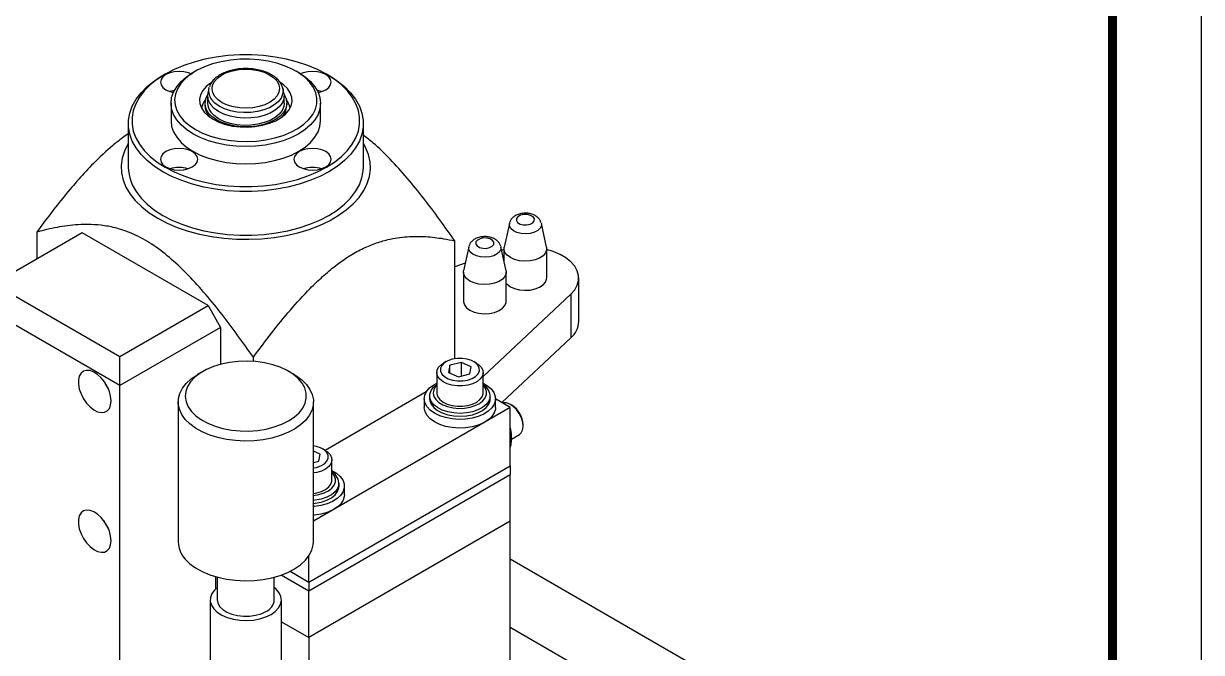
# Model space of a CAD drawing. Extents: x 0 to 2102, y 0 to 1485.
# Drawn here: x 1771.8 to 2102.5, y 384.1 to 560.5 of the extents above; entities that cross this region are included whole.
import ezdxf

# ---------------------------------------------------------------- set-up
doc = ezdxf.new("R2010")
doc.units = 0
doc.header["$LTSCALE"] = 10
doc.header["$MEASUREMENT"] = 0
doc.layers.get('0').update_dxf_attribs({"linetype": 'CONTINUOUS'})
doc.layers.add('FI', color=1, linetype='CONTINUOUS')

# ---------------------------------------------------------------- blocks, each defined once
blk = doc.blocks.new('A1G')
blk.add_lwpolyline([(0, 0), (841, 0), (841, 594), (0, 594)], close=True)
at = {"const_width": 1}
blk.add_lwpolyline([(25, 10), (831, 10), (831, 584), (25, 584)], close=True, dxfattribs=at)

msp = doc.modelspace()

# ---------------------------------------------------------------- linework, layer by layer
at = {"layer": 'FI'}
for p, q in [((1811.56, 546.32), (1810.86, 545.91)), ((1820.05, 547.14), (1819.34, 546.73)), ((1849.05, 546.73), (1848.34, 547.14)), ((1857.53, 545.91), (1856.83, 546.32)), ((1844.51, 542.55), (1844.57, 542.32)), ((1822.81, 539.1), (1822.78, 539.06)), ((1823.44, 540.2), (1823.44, 538.16)), ((1823.82, 542.32), (1823.53, 540.97)), ((1844.86, 540.97), (1844.57, 542.32)), ((1844.94, 538.16), (1844.94, 540.2)), ((1845.61, 539.06), (1845.58, 539.1)), ((1813.19, 538.16), (1813.19, 533.26)), ((1822.69, 538.16), (1822.69, 537.53)), ((1845.69, 537.53), (1845.69, 538.16)), ((1855.19, 533.26), (1855.19, 538.16)), ((1801.19, 532.44), (1801.19, 520.2)), ((1824.44, 534.01), (1823.64, 534.9)), ((1867.19, 520.2), (1867.19, 532.44)), ((1908.19, 504.47), (1906.73, 497.76)), ((1917.15, 504.57), (1917.18, 504.47)), ((1918.64, 497.76), (1917.18, 504.47)), ((1788.23, 501.82), (1763.48, 487.54)), ((1775.5, 502.05), (1775.5, 494.48)), ((1823.59, 481.41), (1788.23, 501.82)), ((1892.88, 466.52), (1892.88, 499.6)), ((1896.81, 497.89), (1895.35, 491.18)), ((1905.77, 497.99), (1905.79, 497.89)), ((1907.25, 491.18), (1905.79, 497.89)), ((1906.68, 497.1), (1906.01, 496.91)), ((1906.68, 497.33), (1906.68, 493.8)), ((1918.68, 489.16), (1918.68, 497.33)), ((1895.81, 493.33), (1892.88, 492.29)), ((1895.3, 490.75), (1895.3, 482.59)), ((1907.3, 482.59), (1907.3, 490.75)), ((1763.48, 487.54), (1798.84, 467.13)), ((1927.68, 476.91), (1927.68, 489.16)), ((1798.84, 458.96), (1756.41, 483.45)), ((1900.8, 461.52), (1925.45, 484.62)), ((1925.45, 484.62), (1925.45, 472.37)), ((1798.84, 467.13), (1823.59, 481.41)), ((1823.59, 481.41), (1827.12, 475.29)), ((1827.12, 475.29), (1798.84, 458.96)), ((1827.12, 475.29), (1827.12, 464.95)), ((1906.06, 454.21), (1925.45, 472.37)), ((1798.84, 458.96), (1798.84, 467.13)), ((1836.32, 465.77), (1836.32, 466.94)), ((1889.09, 464.88), (1889.7, 465.28)), ((1890.41, 465.69), (1889.7, 465.28)), ((1891.49, 464.66), (1891.08, 462.65)), ((1894.71, 465.45), (1891.49, 464.66)), ((1891.49, 462.47), (1891.49, 464.66)), ((1897.51, 464.25), (1894.71, 465.45)), ((1894.71, 461.65), (1894.71, 465.45)), ((1897.1, 462.24), (1897.51, 464.25)), ((1898.9, 465.28), (1898.19, 465.69)), ((1822.17, 462.97), (1820.76, 462.15)), ((1847.63, 462.15), (1846.22, 462.97)), ((1887.8, 462.63), (1887.8, 456.92)), ((1891.08, 462.65), (1893.89, 461.44)), ((1893.89, 461.44), (1897.1, 462.24)), ((1900.8, 456.92), (1900.8, 462.63)), ((1798.84, 325.87), (1798.84, 458.96)), ((1884.85, 457.18), (1856.47, 440.79)), ((1815.19, 454.4), (1815.19, 415.2)), ((1853.19, 415.2), (1853.19, 454.4)), ((1884.3, 455.28), (1884.3, 452.83)), ((1885.8, 456.1), (1885.8, 455.28)), ((1902.76, 454.8), (1902.8, 455.28)), ((1902.8, 455.28), (1902.8, 456.1)), ((1904.3, 452.83), (1904.3, 455.28)), ((1908.44, 452.83), (1904.3, 455.22)), ((1908.87, 453.48), (1908.51, 453.69)), ((1908.44, 452.83), (1853.19, 420.94)), ((1908.44, 436.5), (1908.44, 452.83)), ((1912.05, 447.56), (1912.05, 447.97)), ((1908.79, 443.99), (1911.01, 445.27)), ((1908.83, 444.68), (1908.83, 444.93)), ((1855.09, 439.75), (1853.19, 440.57)), ((1856.47, 440.79), (1855.76, 441.2)), ((1853.19, 437.38), (1854.68, 437.75)), ((1854.68, 437.75), (1855.09, 439.75)), ((1858.37, 432.42), (1858.37, 438.14)), ((1851.87, 403.85), (1908.44, 436.5)), ((1851.87, 401.4), (1908.44, 434.05)), ((1908.44, 436.5), (1908.44, 434.05)), ((1908.44, 420.99), (1908.44, 434.05)), ((1860.33, 430.31), (1860.37, 430.79)), ((1860.37, 430.79), (1860.37, 431.61)), ((1861.87, 428.34), (1861.87, 430.79)), ((1908.44, 420.99), (1851.87, 388.33)), ((1908.44, 360.56), (1908.44, 420.99)), ((1851.87, 403.85), (1851.87, 411.18)), ((1908.44, 410.36), (2010.97, 351.17)), ((1846.6, 406.89), (1851.87, 403.85)), ((1825.71, 405.39), (1825.71, 401.93)), ((1826.19, 405.25), (1826.19, 398.87)), ((1842.19, 398.87), (1842.19, 405.25)), ((1844.14, 405.86), (1851.87, 401.4)), ((1851.87, 403.85), (1851.87, 401.4)), ((1851.87, 388.33), (1851.87, 401.4)), ((1824.19, 398.87), (1824.19, 361.31)), ((1844.19, 361.31), (1844.19, 398.87)), ((1844.19, 392.76), (1851.87, 388.33)), ((1908.44, 391.18), (1994.35, 341.58)), ((1851.87, 388.33), (1851.87, 363.77))]:
    msp.add_line(p, q, dxfattribs=at)
at = {"layer": 'FI', "flags": 128}
for points in [[(1811.57, 520.2), (1814.06, 518.9), (1816.77, 517.77), (1819.67, 516.8), (1822.73, 516.01), (1825.91, 515.42), (1829.19, 515.01), (1832.52, 514.81), (1835.87, 514.81), (1839.2, 515.01), (1842.48, 515.42), (1845.66, 516.01), (1848.72, 516.8), (1851.62, 517.77), (1854.33, 518.9), (1856.82, 520.2), (1859.06, 521.63), (1861.03, 523.2), (1862.71, 524.87), (1864.07, 526.64), (1865.1, 528.48), (1865.8, 530.37), (1866.15, 532.29), (1866.15, 534.23), (1865.8, 536.15), (1865.1, 538.04), (1864.07, 539.88), (1862.71, 541.65), (1861.03, 543.32), (1859.06, 544.89), (1856.82, 546.32), (1854.33, 547.62), (1851.62, 548.75), (1848.72, 549.72), (1845.66, 550.51), (1842.48, 551.1), (1839.2, 551.51), (1835.87, 551.71), (1832.52, 551.71), (1829.19, 551.51), (1825.91, 551.1), (1822.73, 550.51), (1819.67, 549.72), (1816.77, 548.75), (1814.06, 547.62), (1811.57, 546.32), (1809.33, 544.89), (1807.36, 543.32), (1805.68, 541.65), (1804.32, 539.88), (1803.28, 538.04), (1802.59, 536.15), (1802.24, 534.23), (1802.24, 532.29), (1802.59, 530.37), (1803.28, 528.48), (1804.32, 526.64), (1805.68, 524.87), (1807.36, 523.2), (1809.33, 521.63), (1811.57, 520.2)], [(1820.05, 530.81), (1822.06, 529.8), (1824.29, 528.95), (1826.7, 528.27), (1829.23, 527.79), (1831.86, 527.51), (1834.53, 527.43), (1837.19, 527.56), (1839.8, 527.89), (1842.31, 528.42), (1844.67, 529.14), (1846.85, 530.04), (1848.8, 531.09), (1850.49, 532.28), (1851.89, 533.6), (1852.98, 535.01), (1853.72, 536.49), (1854.12, 538.01), (1854.17, 539.55), (1853.86, 541.09), (1853.19, 542.58), (1852.19, 544.01), (1850.87, 545.35), (1849.25, 546.58), (1847.36, 547.67), (1845.24, 548.6), (1842.92, 549.37), (1840.44, 549.94), (1837.85, 550.33), (1835.2, 550.51), (1832.53, 550.48), (1829.88, 550.25), (1827.32, 549.82), (1824.88, 549.19), (1822.6, 548.38), (1820.53, 547.41), (1818.71, 546.28), (1817.16, 545.03), (1815.91, 543.66), (1815, 542.21), (1814.42, 540.71), (1814.2, 539.17), (1814.33, 537.63), (1814.82, 536.11), (1815.65, 534.65), (1816.82, 533.26), (1818.29, 531.97), (1820.05, 530.81)], [(1810.86, 518.97), (1808.55, 520.45), (1806.52, 522.07), (1804.79, 523.8), (1803.39, 525.62), (1802.32, 527.51), (1801.6, 529.46), (1801.24, 531.45), (1801.24, 533.44), (1801.6, 535.42), (1802.32, 537.37), (1803.39, 539.27), (1804.79, 541.09), (1806.52, 542.82), (1808.55, 544.43), (1810.86, 545.91)], [(1818.81, 546.41), (1818.08, 546.7), (1816.82, 547.01), (1815.46, 547.11), (1814.1, 547.01), (1812.83, 546.7), (1811.74, 546.22), (1810.91, 545.59), (1810.39, 544.86), (1810.21, 544.08), (1810.39, 543.29), (1810.91, 542.56), (1811.74, 541.93), (1812.83, 541.45), (1813.86, 541.19)], [(1857.53, 545.91), (1859.84, 544.43), (1861.87, 542.82), (1863.6, 541.09), (1865, 539.27), (1866.07, 537.37), (1866.79, 535.42), (1867.15, 533.44), (1867.15, 531.45), (1866.79, 529.46), (1866.07, 527.51), (1865, 525.62), (1863.6, 523.8), (1861.87, 522.07), (1859.84, 520.45), (1857.53, 518.97), (1854.96, 517.64), (1852.17, 516.47), (1849.18, 515.47), (1846.02, 514.66), (1842.74, 514.04), (1839.36, 513.63), (1835.92, 513.42), (1832.47, 513.42), (1829.03, 513.63), (1825.65, 514.04), (1822.37, 514.66), (1819.21, 515.47), (1816.22, 516.47), (1813.43, 517.64), (1810.86, 518.97)], [(1819.35, 529.59), (1817.53, 530.78), (1816.01, 532.1), (1814.79, 533.52), (1813.91, 535.02), (1813.37, 536.58), (1813.19, 538.16), (1813.37, 539.74), (1813.91, 541.3), (1814.79, 542.8), (1816.01, 544.22), (1817.53, 545.54), (1819.34, 546.73)], [(1849.05, 546.73), (1850.85, 545.54), (1852.38, 544.22), (1853.6, 542.8), (1854.48, 541.3), (1855.01, 539.74), (1855.19, 538.16), (1855.01, 536.58), (1854.48, 535.02), (1853.6, 533.52), (1852.38, 532.1), (1850.85, 530.78), (1849.04, 529.59), (1846.98, 528.54), (1844.69, 527.66), (1842.23, 526.96), (1839.63, 526.45), (1836.94, 526.14), (1834.19, 526.04), (1831.45, 526.14), (1828.76, 526.45), (1826.16, 526.96), (1823.69, 527.66), (1821.41, 528.54), (1819.35, 529.59)], [(1825.5, 540.07), (1824.94, 541.09), (1824.73, 542.16), (1824.88, 543.22), (1825.39, 544.25), (1826.24, 545.21), (1827.39, 546.05), (1828.81, 546.74), (1830.43, 547.26), (1832.2, 547.59), (1834.05, 547.71), (1835.9, 547.62), (1837.68, 547.33), (1839.33, 546.84), (1840.78, 546.17), (1841.98, 545.35), (1842.89, 544.41), (1843.45, 543.39), (1843.66, 542.33), (1843.51, 541.26), (1843, 540.23), (1842.15, 539.28), (1841, 538.44), (1839.58, 537.75), (1837.96, 537.23), (1836.19, 536.9), (1834.34, 536.78), (1832.49, 536.86), (1830.71, 537.16), (1829.06, 537.65), (1827.6, 538.32), (1826.4, 539.13), (1825.5, 540.07)], [(1856.65, 541.93), (1857.48, 542.56), (1858, 543.29), (1858.18, 544.08), (1858, 544.86), (1857.48, 545.59), (1856.65, 546.22), (1855.56, 546.7), (1854.29, 547.01), (1852.93, 547.11), (1851.57, 547.01), (1850.31, 546.7), (1849.58, 546.41)], [(1824.36, 543.88), (1824.27, 543.83), (1823.03, 542.82), (1822.08, 541.7), (1821.47, 540.52), (1821.21, 539.29), (1821.29, 538.05), (1821.74, 536.83), (1822.52, 535.68), (1823.61, 534.62), (1825, 533.67)], [(1823.82, 542.32), (1823.85, 542.45), (1823.93, 542.7)], [(1825, 533.67), (1826.64, 532.87), (1828.49, 532.23), (1830.49, 531.78), (1832.59, 531.53), (1834.73, 531.48), (1836.86, 531.63), (1838.92, 531.98), (1840.85, 532.53), (1842.6, 533.25), (1844.11, 534.13), (1845.36, 535.13), (1846.31, 536.25), (1846.92, 537.44), (1847.18, 538.67), (1847.09, 539.9), (1846.65, 541.12), (1845.87, 542.27), (1844.77, 543.34), (1844.06, 543.86)], [(1814.11, 541.7), (1814.1, 541.7), (1812.92, 541.42)], [(1844.93, 540.54), (1845.12, 540.24), (1845.58, 539.08), (1845.69, 537.89), (1845.42, 536.71), (1844.79, 535.58), (1843.82, 534.53), (1842.54, 533.59), (1841, 532.81), (1839.23, 532.19), (1837.3, 531.77), (1835.28, 531.55), (1833.22, 531.54), (1831.19, 531.75), (1829.25, 532.17), (1827.48, 532.77), (1825.92, 533.55), (1824.63, 534.48), (1823.64, 535.52)], [(1844.86, 540.97), (1844.94, 540.44), (1844.83, 539.3), (1844.36, 538.19), (1843.55, 537.14), (1842.41, 536.2), (1841, 535.4), (1839.36, 534.76), (1837.54, 534.3), (1835.6, 534.05), (1833.62, 534), (1831.66, 534.17), (1829.78, 534.54), (1828.05, 535.11), (1826.54, 535.84), (1825.28, 536.73), (1824.33, 537.74)], [(1844.57, 542.32), (1844.64, 541.8), (1844.54, 540.69), (1844.08, 539.61), (1843.29, 538.59), (1842.19, 537.68), (1840.81, 536.9), (1839.22, 536.27), (1837.44, 535.83), (1835.56, 535.58), (1833.64, 535.54), (1831.73, 535.7), (1829.9, 536.06), (1828.22, 536.61), (1826.75, 537.33), (1825.53, 538.19), (1824.6, 539.17)], [(1855.47, 541.42), (1854.29, 541.7), (1854.28, 541.7)], [(1854.53, 541.19), (1855.56, 541.45), (1856.65, 541.93)], [(1844.94, 538.16), (1844.83, 537.26), (1844.36, 536.14), (1843.55, 535.1), (1842.41, 534.16), (1841, 533.36), (1839.36, 532.72), (1837.54, 532.26), (1835.6, 532.01), (1833.62, 531.96), (1831.66, 532.13), (1829.78, 532.5), (1828.05, 533.07), (1826.54, 533.8), (1825.28, 534.69), (1824.33, 535.69)], [(1813.19, 533.26), (1813.37, 531.68), (1813.91, 530.12), (1814.79, 528.62), (1816.01, 527.2), (1817.53, 525.88), (1819.35, 524.69)], [(1819.35, 524.69), (1821.41, 523.64), (1823.69, 522.76), (1826.16, 522.06), (1828.76, 521.55), (1831.45, 521.24), (1834.19, 521.14), (1836.94, 521.24), (1839.63, 521.55), (1842.23, 522.06), (1844.69, 522.76), (1846.98, 523.64), (1849.04, 524.69), (1850.85, 525.88), (1852.38, 527.2), (1853.6, 528.62), (1854.48, 530.12), (1855.01, 531.68), (1855.19, 533.26)], [(1801.19, 526.93), (1801.08, 526.73), (1800.1, 524.76), (1799.48, 522.75), (1799.21, 520.71), (1799.3, 518.66), (1799.74, 516.63), (1800.54, 514.64), (1801.69, 512.7), (1803.17, 510.84), (1804.97, 509.08), (1807.07, 507.43), (1809.45, 505.91)], [(1809.45, 505.91), (1812.08, 504.54), (1814.93, 503.32), (1817.99, 502.29), (1821.21, 501.43), (1824.57, 500.77), (1828.02, 500.31), (1831.54, 500.05), (1835.08, 500), (1838.62, 500.15), (1842.11, 500.51), (1845.51, 501.08), (1848.81, 501.84), (1851.95, 502.78), (1854.91, 503.91), (1857.66, 505.2), (1860.17, 506.65), (1862.41, 508.24), (1864.36, 509.95), (1866, 511.76), (1867.31, 513.66), (1868.29, 515.63), (1868.91, 517.64), (1869.18, 519.68), (1869.09, 521.73), (1868.65, 523.76), (1867.84, 525.75), (1867.19, 526.93)], [(1811.74, 524.59), (1810.91, 523.96), (1810.39, 523.23), (1810.21, 522.44), (1810.39, 521.66), (1810.91, 520.93), (1811.74, 520.3), (1812.83, 519.82), (1814.1, 519.52), (1815.46, 519.41), (1816.82, 519.52), (1818.08, 519.82), (1819.17, 520.3), (1820, 520.93), (1820.53, 521.66), (1820.71, 522.44), (1820.53, 523.23), (1820, 523.96), (1819.17, 524.59), (1818.08, 525.07), (1816.82, 525.37), (1815.46, 525.47), (1814.1, 525.37), (1812.83, 525.07), (1811.74, 524.59)], [(1849.22, 520.3), (1850.31, 519.82), (1851.57, 519.52), (1852.93, 519.41), (1854.29, 519.52), (1855.56, 519.82), (1856.65, 520.3), (1857.48, 520.93), (1858, 521.66), (1858.18, 522.44), (1858, 523.23), (1857.48, 523.96), (1856.65, 524.59), (1855.56, 525.07), (1854.29, 525.37), (1852.93, 525.47), (1851.57, 525.37), (1850.31, 525.07), (1849.22, 524.59), (1848.39, 523.96), (1847.86, 523.23), (1847.68, 522.44), (1847.86, 521.66), (1848.39, 520.93), (1849.22, 520.3)], [(1801.19, 520.2), (1801.24, 519.2), (1801.6, 517.22), (1802.32, 515.27), (1803.39, 513.37), (1804.79, 511.55), (1806.52, 509.82), (1808.55, 508.21), (1810.86, 506.72)], [(1810.86, 506.72), (1813.43, 505.39), (1816.22, 504.22), (1819.21, 503.22), (1822.37, 502.41), (1825.65, 501.79), (1829.03, 501.38), (1832.47, 501.17), (1835.92, 501.17), (1839.36, 501.38), (1842.74, 501.79), (1846.02, 502.41), (1849.18, 503.22), (1852.17, 504.22), (1854.96, 505.39), (1857.53, 506.72), (1859.84, 508.21), (1861.87, 509.82), (1863.6, 511.55), (1865, 513.37), (1866.07, 515.27), (1866.79, 517.22), (1867.15, 519.2), (1867.19, 520.2)], [(1915.21, 505.73), (1914.86, 506.27), (1914.17, 506.69), (1913.26, 506.93), (1912.27, 506.95), (1911.33, 506.75), (1910.6, 506.35), (1910.19, 505.83), (1910.16, 505.25), (1910.51, 504.71), (1911.19, 504.29), (1912.1, 504.05), (1913.1, 504.03), (1914.03, 504.24), (1914.76, 504.63), (1915.17, 505.15), (1915.21, 505.73)], [(1917.18, 504.47), (1917.18, 503.82), (1916.84, 503.1), (1916.17, 502.47), (1915.21, 501.97), (1914.05, 501.65), (1912.78, 501.53), (1911.5, 501.62), (1910.31, 501.91), (1909.32, 502.39), (1908.6, 503.01), (1908.22, 503.72), (1908.19, 504.46), (1908.19, 504.47)], [(1903.82, 499.16), (1903.47, 499.7), (1902.79, 500.12), (1901.88, 500.36), (1900.88, 500.38), (1899.95, 500.17), (1899.22, 499.78), (1898.81, 499.25), (1898.77, 498.68), (1899.13, 498.14), (1899.81, 497.72), (1900.72, 497.48), (1901.72, 497.46), (1902.65, 497.66), (1903.38, 498.06), (1903.79, 498.58), (1903.82, 499.16)], [(1905.79, 497.89), (1905.79, 497.25), (1905.46, 496.53), (1904.78, 495.9), (1903.83, 495.4), (1902.66, 495.08), (1901.39, 494.96), (1900.11, 495.05), (1898.93, 495.34), (1897.94, 495.82), (1897.22, 496.43), (1896.83, 497.14), (1896.8, 497.89), (1896.81, 497.89)], [(1918.64, 497.76), (1918.66, 497.02), (1918.34, 496.17), (1917.67, 495.4), (1916.68, 494.74), (1915.44, 494.25), (1914.03, 493.95), (1912.53, 493.86), (1911.05, 493.99), (1909.66, 494.33), (1908.47, 494.86), (1907.54, 495.54), (1906.93, 496.34), (1906.69, 497.19), (1906.73, 497.76)], [(1925.45, 484.62), (1926.53, 485.83), (1927.26, 487.12), (1927.64, 488.47), (1927.64, 489.83), (1927.27, 491.17), (1926.55, 492.47), (1925.48, 493.68), (1924.09, 494.78), (1922.42, 495.75), (1920.52, 496.55), (1918.68, 497.1)], [(1907.25, 491.18), (1907.28, 490.45), (1906.96, 489.6), (1906.28, 488.82), (1905.3, 488.17), (1904.06, 487.68), (1902.64, 487.38), (1901.15, 487.29), (1899.66, 487.42), (1898.28, 487.76), (1897.08, 488.29), (1896.15, 488.97), (1895.55, 489.77), (1895.3, 490.62), (1895.35, 491.18)], [(1907.3, 487.63), (1907.54, 487.38), (1908.47, 486.7), (1909.66, 486.17), (1911.05, 485.83), (1912.53, 485.7), (1914.03, 485.78), (1915.44, 486.08), (1916.68, 486.58), (1917.67, 487.23), (1918.34, 488.01), (1918.66, 488.86), (1918.68, 489.16)], [(1895.3, 482.59), (1895.3, 482.46), (1895.55, 481.6), (1896.15, 480.81), (1897.08, 480.12), (1898.28, 479.6), (1899.66, 479.26), (1901.15, 479.13), (1902.64, 479.21), (1904.06, 479.51), (1905.3, 480), (1906.28, 480.66), (1906.96, 481.43), (1907.28, 482.28), (1907.3, 482.59)], [(1889.89, 465.35), (1889.19, 464.62), (1888.84, 463.82), (1888.86, 462.99), (1889.25, 462.19), (1889.98, 461.48), (1891.01, 460.9), (1892.26, 460.5), (1893.65, 460.29), (1895.09, 460.31), (1896.47, 460.53), (1897.7, 460.95), (1898.71, 461.55), (1899.41, 462.27), (1899.76, 463.07), (1899.74, 463.9), (1899.35, 464.7), (1898.62, 465.41), (1897.59, 465.99), (1896.34, 466.4), (1894.94, 466.6), (1893.51, 466.59), (1892.13, 466.36), (1890.89, 465.94), (1889.89, 465.35)], [(1796.36, 454.68), (1796.24, 455.97), (1795.88, 457.34), (1795.29, 458.71), (1794.51, 460), (1793.59, 461.15), (1792.57, 462.09), (1791.5, 462.78), (1790.45, 463.17), (1789.47, 463.25), (1788.61, 463.01), (1787.93, 462.46), (1787.45, 461.64), (1787.2, 460.58), (1787.2, 459.35), (1787.45, 458.01), (1787.93, 456.63), (1788.61, 455.29), (1789.47, 454.06), (1790.45, 453.01), (1791.5, 452.18), (1792.57, 451.64), (1793.59, 451.4), (1794.51, 451.49), (1795.29, 451.88), (1795.88, 452.58), (1796.24, 453.52), (1796.36, 454.68)], [(1820.16, 450.49), (1821.71, 449.37), (1823.52, 448.39), (1825.56, 447.58), (1827.78, 446.94), (1830.14, 446.5), (1832.59, 446.26), (1835.07, 446.23), (1837.53, 446.41), (1839.92, 446.79), (1842.19, 447.37), (1844.29, 448.13), (1846.18, 449.07), (1847.8, 450.15), (1849.14, 451.35), (1850.16, 452.66), (1850.84, 454.04), (1851.17, 455.46), (1851.13, 456.89), (1850.73, 458.31), (1849.98, 459.67), (1848.89, 460.96), (1847.49, 462.14), (1845.81, 463.2), (1843.88, 464.1), (1841.74, 464.82), (1839.44, 465.36), (1837.03, 465.71), (1834.56, 465.84), (1832.08, 465.77), (1829.65, 465.49), (1827.31, 465), (1825.12, 464.33), (1823.13, 463.48), (1821.36, 462.47), (1819.88, 461.32), (1818.7, 460.06), (1817.84, 458.71), (1817.34, 457.31), (1817.2, 455.88), (1817.41, 454.45), (1817.99, 453.06), (1818.91, 451.73), (1820.16, 450.49)], [(1898.9, 465.28), (1899.52, 464.87), (1900.27, 464.11), (1900.7, 463.28), (1900.79, 462.41), (1900.52, 461.55), (1899.92, 460.75), (1899.02, 460.05), (1897.86, 459.49), (1896.51, 459.1), (1895.04, 458.9), (1893.54, 458.9), (1892.07, 459.11), (1890.72, 459.5), (1889.56, 460.06), (1888.67, 460.76), (1888.07, 461.56), (1887.81, 462.42), (1887.9, 463.29), (1888.33, 464.12), (1889.09, 464.88), (1889.09, 464.88)], [(1818.51, 448.21), (1817.19, 449.5), (1816.2, 450.88), (1815.54, 452.33), (1815.22, 453.81), (1815.26, 455.31), (1815.65, 456.79), (1816.39, 458.23), (1817.46, 459.59), (1818.84, 460.86), (1820.51, 462), (1820.76, 462.15)], [(1847.63, 462.15), (1848.28, 461.76), (1849.88, 460.58), (1851.19, 459.29), (1852.19, 457.91), (1852.85, 456.46), (1853.17, 454.98), (1853.13, 453.48), (1852.74, 452), (1852, 450.57), (1850.93, 449.2), (1849.55, 447.94), (1847.88, 446.79), (1845.96, 445.78), (1843.82, 444.94), (1841.5, 444.27), (1839.04, 443.79), (1836.5, 443.51), (1833.91, 443.43), (1831.32, 443.55), (1828.79, 443.88), (1826.36, 444.4), (1824.08, 445.11), (1821.98, 445.99), (1820.11, 447.03), (1818.51, 448.21), (1818.51, 448.21)], [(1890.3, 449.99), (1888.64, 450.52), (1887.18, 451.23), (1885.98, 452.08), (1885.08, 453.05), (1884.51, 454.09), (1884.3, 455.18), (1884.45, 456.28), (1884.95, 457.34), (1885.79, 458.32), (1886.94, 459.19), (1887.8, 459.67)], [(1902.76, 455.62), (1902.4, 454.62), (1901.69, 453.68), (1900.66, 452.84), (1899.34, 452.15), (1897.81, 451.63), (1896.13, 451.31), (1894.36, 451.19), (1892.59, 451.29), (1890.9, 451.6), (1889.35, 452.11), (1888.02, 452.79), (1886.97, 453.62), (1886.23, 454.55), (1885.85, 455.55), (1885.84, 456.58), (1886.2, 457.58), (1886.91, 458.52), (1887.8, 459.26)], [(1887.8, 459.08), (1887.46, 458.69), (1886.96, 457.8), (1886.8, 456.87), (1886.99, 455.94), (1887.53, 455.06), (1888.38, 454.26), (1889.5, 453.59), (1890.86, 453.07), (1892.37, 452.73), (1893.97, 452.59), (1895.59, 452.65), (1897.15, 452.91), (1898.57, 453.36), (1899.8, 453.97), (1900.77, 454.72), (1901.43, 455.58), (1901.76, 456.49), (1901.76, 456.49)], [(1887.8, 456.92), (1887.81, 456.7), (1888.07, 455.84), (1888.67, 455.04), (1889.56, 454.34), (1890.72, 453.78), (1892.07, 453.39), (1893.54, 453.19), (1895.04, 453.19), (1896.51, 453.39), (1897.86, 453.78), (1899.02, 454.34), (1899.92, 455.03), (1900.52, 455.83), (1900.79, 456.69), (1900.8, 456.92)], [(1900.8, 459.67), (1902.05, 458.93), (1903.11, 458.02), (1903.84, 457), (1904.24, 455.93), (1904.27, 454.83), (1903.94, 453.75), (1903.26, 452.73), (1902.26, 451.79), (1900.98, 450.98), (1899.45, 450.33), (1897.73, 449.86), (1895.89, 449.58), (1893.99, 449.51), (1892.11, 449.65), (1890.3, 449.99)], [(1885.8, 455.28), (1885.85, 454.73), (1886.23, 453.73), (1886.97, 452.8), (1888.02, 451.97), (1889.35, 451.29), (1890.9, 450.79), (1892.59, 450.48), (1894.36, 450.38), (1896.13, 450.49), (1897.81, 450.81), (1899.34, 451.33), (1900.66, 452.03), (1901.69, 452.86), (1902.4, 453.8), (1902.76, 454.8)], [(1911.01, 445.27), (1911.5, 445.7), (1911.9, 446.48), (1912.05, 447.49), (1911.93, 448.67), (1911.56, 449.91), (1910.97, 451.12), (1910.19, 452.23), (1909.29, 453.14), (1908.33, 453.79), (1907.38, 454.12), (1906.52, 454.13), (1906.3, 454.07)], [(1890.3, 447.54), (1888.64, 448.07), (1887.18, 448.78), (1885.98, 449.63), (1885.08, 450.6), (1884.51, 451.64), (1884.3, 452.73), (1884.3, 452.83)], [(1904.3, 452.83), (1904.27, 452.38), (1903.94, 451.3), (1903.26, 450.28), (1902.26, 449.34), (1900.98, 448.54), (1899.45, 447.88), (1897.73, 447.41), (1895.89, 447.13), (1893.99, 447.06), (1892.11, 447.2), (1890.3, 447.54)], [(1908.79, 443.64), (1908.67, 445.03), (1908.44, 446.05)], [(1908.44, 441.65), (1908.67, 442.4), (1908.79, 443.64)], [(1853.19, 435.87), (1854.04, 436.04), (1855.28, 436.46), (1856.28, 437.06), (1856.98, 437.78), (1857.33, 438.58), (1857.32, 439.41), (1856.93, 440.21), (1856.19, 440.92), (1855.16, 441.5), (1853.91, 441.9), (1853.19, 442.04)], [(1856.47, 440.79), (1857.09, 440.38), (1857.84, 439.62), (1858.27, 438.79), (1858.36, 437.92), (1858.1, 437.06), (1857.5, 436.26), (1856.59, 435.56), (1855.44, 435), (1854.09, 434.61), (1853.19, 434.47)], [(1858.37, 435.18), (1859.63, 434.44), (1860.68, 433.52), (1861.42, 432.51), (1861.81, 431.44), (1861.84, 430.34), (1861.51, 429.26), (1860.84, 428.23), (1859.84, 427.3), (1858.55, 426.49), (1857.02, 425.84), (1855.3, 425.37), (1853.47, 425.09), (1853.19, 425.07)], [(1853.19, 428.75), (1854.09, 428.9), (1855.44, 429.29), (1856.59, 429.84), (1857.5, 430.54), (1858.1, 431.34), (1858.36, 432.2), (1858.37, 432.42)], [(1853.19, 428.16), (1854.72, 428.42), (1856.15, 428.87), (1857.37, 429.48), (1858.34, 430.23), (1859, 431.08), (1859.34, 432)], [(1860.33, 431.13), (1859.97, 430.12), (1859.26, 429.18), (1858.23, 428.35), (1856.92, 427.66), (1855.38, 427.14), (1853.7, 426.81), (1853.19, 426.76)], [(1853.19, 425.94), (1853.7, 426), (1855.38, 426.32), (1856.92, 426.84), (1858.23, 427.53), (1859.26, 428.37), (1859.97, 429.31), (1860.33, 430.31)], [(1861.87, 428.34), (1861.84, 427.89), (1861.51, 426.81), (1860.84, 425.78), (1859.84, 424.85), (1858.55, 424.04), (1857.02, 423.39), (1855.3, 422.92), (1853.47, 422.64), (1853.19, 422.62)], [(1796.36, 415.48), (1796.24, 416.78), (1795.88, 418.15), (1795.29, 419.51), (1794.51, 420.81), (1793.59, 421.96), (1792.57, 422.9), (1791.5, 423.59), (1790.45, 423.98), (1789.47, 424.06), (1788.61, 423.82), (1787.93, 423.27), (1787.45, 422.44), (1787.2, 421.39), (1787.2, 420.15), (1787.45, 418.81), (1787.93, 417.43), (1788.61, 416.09), (1789.47, 414.86), (1790.45, 413.81), (1791.5, 412.99), (1792.57, 412.45), (1793.59, 412.21), (1794.51, 412.29), (1795.29, 412.69), (1795.88, 413.38), (1796.24, 414.33), (1796.36, 415.48)], [(1818.51, 409.01), (1820.11, 407.84), (1821.98, 406.8), (1824.08, 405.92), (1826.36, 405.21), (1828.79, 404.69), (1831.32, 404.36), (1833.91, 404.23), (1836.5, 404.31), (1839.04, 404.6), (1841.5, 405.08), (1843.82, 405.74), (1845.96, 406.59), (1847.88, 407.59), (1849.55, 408.74), (1850.93, 410.01), (1852, 411.37), (1852.74, 412.81), (1853.13, 414.29), (1853.19, 415.2)], [(1826.2, 402.34), (1825.42, 401.64), (1824.67, 400.63), (1824.27, 399.56), (1824.22, 398.46), (1824.54, 397.38), (1825.2, 396.35), (1826.19, 395.41), (1827.47, 394.6), (1828.99, 393.94), (1830.7, 393.46), (1832.54, 393.18), (1834.43, 393.1), (1836.32, 393.23), (1838.13, 393.56), (1839.8, 394.09), (1841.27, 394.79)], [(1841.27, 394.79), (1842.48, 395.64), (1843.39, 396.6), (1843.97, 397.64), (1844.19, 398.73), (1844.06, 399.83), (1843.56, 400.89), (1842.73, 401.88), (1842.19, 402.33)], [(1826.19, 398.87), (1826.34, 398), (1826.85, 397.05), (1827.7, 396.18), (1828.85, 395.43), (1830.26, 394.85), (1831.85, 394.46), (1833.55, 394.27), (1835.27, 394.3), (1836.95, 394.54), (1838.5, 394.98), (1839.85, 395.61)]]:
    msp.add_lwpolyline(points, dxfattribs=at)
at = {"layer": 'FI'}
for centre, radius, start, end in [((1826.67, 535.92), 5, 141.0533, 169.8503), ((1826.91, 538.15), 4.2, 145.3146, 218.7901), ((1827.37, 540.21), 3.92, 168.688, 219.0825), ((1827.56, 541.57), 3.81, 168.688, 219.0825), ((1841.78, 535.95), 4.93, 9.9643, 39.1321), ((1827, 537.59), 4.3, 180.7424, 218.7335), ((1827.46, 538.21), 4.01, 180.701, 218.7751), ((1840.94, 537.7), 4.76, 309.1833, 357.9563), ((1815.46, 511.52), 8.65, 72.9551, 107.0449), ((1852.93, 511.52), 8.65, 72.9551, 107.0449), ((1921.47, 477.14), 6.22, 309.8476, 357.8597), ((1804.54, 464.7), 11.15, 203.1737, 216.821), ((1898.96, 455.92), 3.81, 355.4571, 61.133), ((1898.82, 456.87), 2.96, 352.7519, 48.2086), ((1905.27, 447.73), 6.78, 1.998, 57.9966), ((1901.64, 444.86), 7.19, 0.5533, 18.9355), ((1901.73, 444.71), 7.09, 354.2164, 18.87), ((1856.53, 431.43), 3.81, 355.4572, 61.1329), ((1856.4, 432.37), 2.96, 352.7521, 48.2086), ((1804.53, 425.5), 11.14, 203.1616, 216.8331), ((1823.43, 415.63), 8.24, 182.9625, 233.3636), ((1838.25, 399.22), 3.96, 293.8099, 354.87)]:
    msp.add_arc(centre, radius, start, end, dxfattribs=at)
for points, knots in [([(1844.48, 542.59), (1844.46, 542.66), (1844.38, 543.11), (1843.94, 543.89), (1843.15, 544.88), (1842.07, 545.77), (1840.75, 546.54), (1839.23, 547.15), (1837.55, 547.59), (1835.77, 547.85), (1833.95, 547.92), (1832.13, 547.8), (1830.38, 547.49), (1828.73, 547), (1827.24, 546.34), (1825.95, 545.51), (1824.92, 544.53), (1824.24, 543.61), (1824.05, 542.98), (1823.99, 542.76)], [0, 0, 0, 0, 0.011423, 0.070497, 0.130968, 0.193383, 0.257161, 0.321422, 0.385592, 0.449604, 0.513518, 0.577436, 0.641453, 0.705677, 0.770229, 0.83518, 0.900384, 0.96501, 1, 1, 1, 1]), ([(1801.19, 529.56), (1800.64, 529.18), (1799.16, 528.19), (1795.87, 525.56), (1791.75, 521.73), (1787.26, 516.9), (1783.24, 512.14), (1779.32, 507.19), (1776.78, 503.76), (1775.5, 502.05)], [0, 0, 0, 0, 0.059562, 0.15668, 0.355834, 0.515555, 0.675357, 0.837664, 1, 1, 1, 1]), ([(1892.88, 499.6), (1891.46, 501.6), (1888.62, 505.61), (1884.18, 511.47), (1879.57, 517.18), (1874.84, 522.41), (1870.7, 526.52), (1868.13, 528.45), (1867.19, 529.15)], [0, 0, 0, 0, 0.181597, 0.363158, 0.547156, 0.731004, 0.902135, 1, 1, 1, 1]), ([(1917.13, 504.65), (1917.03, 504.91), (1916.82, 505.45), (1916.23, 506.14), (1915.46, 506.7), (1914.48, 507.11), (1913.35, 507.34), (1912.14, 507.35), (1910.93, 507.13), (1909.87, 506.68), (1909.04, 506.05), (1908.46, 505.33), (1908.3, 504.78), (1908.22, 504.53)], [0, 0, 0, 0, 0.077264, 0.159189, 0.245183, 0.338842, 0.438552, 0.539515, 0.642597, 0.750044, 0.842628, 0.928562, 1, 1, 1, 1]), ([(1836.32, 466.94), (1834.88, 468.96), (1832.02, 473), (1827.58, 478.9), (1822.97, 484.57), (1818.24, 489.81), (1813.4, 494.47), (1808.45, 498.36), (1803.41, 501.25), (1798.75, 503.01), (1794.53, 503.89), (1790.74, 504.21), (1786.25, 504.11), (1781.14, 503.45), (1777.38, 502.51), (1775.5, 502.05)], [0, 0, 0, 0, 0.0785469, 0.1572408, 0.235746, 0.3140351, 0.3883148, 0.4624786, 0.5368451, 0.6112715, 0.6722513, 0.7334157, 0.7945264, 0.8972345, 1, 1, 1, 1]), ([(1836.32, 466.94), (1838, 469.21), (1841.37, 473.74), (1846.66, 480.23), (1851.48, 485.52), (1855.75, 489.61), (1859.37, 492.65), (1863.06, 495.27), (1866.77, 497.35), (1870.45, 498.91), (1874.74, 500.18), (1879.54, 500.87), (1884.75, 500.84), (1889.17, 500.32), (1891.83, 499.8), (1892.88, 499.6)], [0, 0, 0, 0, 0.0983849, 0.1968148, 0.2949434, 0.3549837, 0.4151356, 0.4750719, 0.5350172, 0.5951946, 0.655216, 0.7494154, 0.8440023, 0.9385237, 1, 1, 1, 1]), ([(1905.75, 498.07), (1905.65, 498.34), (1905.44, 498.88), (1904.85, 499.56), (1904.07, 500.13), (1903.1, 500.54), (1901.97, 500.77), (1900.75, 500.78), (1899.54, 500.56), (1898.48, 500.11), (1897.65, 499.48), (1897.08, 498.76), (1896.91, 498.2), (1896.84, 497.95)], [0, 0, 0, 0, 0.077264, 0.159189, 0.245183, 0.338842, 0.438552, 0.539515, 0.642597, 0.750044, 0.842627, 0.928562, 1, 1, 1, 1])]:
    msp.add_open_spline(points, degree=3, knots=knots, dxfattribs=at)

# ---------------------------------------------------------------- block references
at = {"xscale": 2.5, "yscale": 2.5, "zscale": 2.5}
msp.add_blockref('A1G', (0, 0), dxfattribs=at)

doc.saveas('drawing.dxf')
